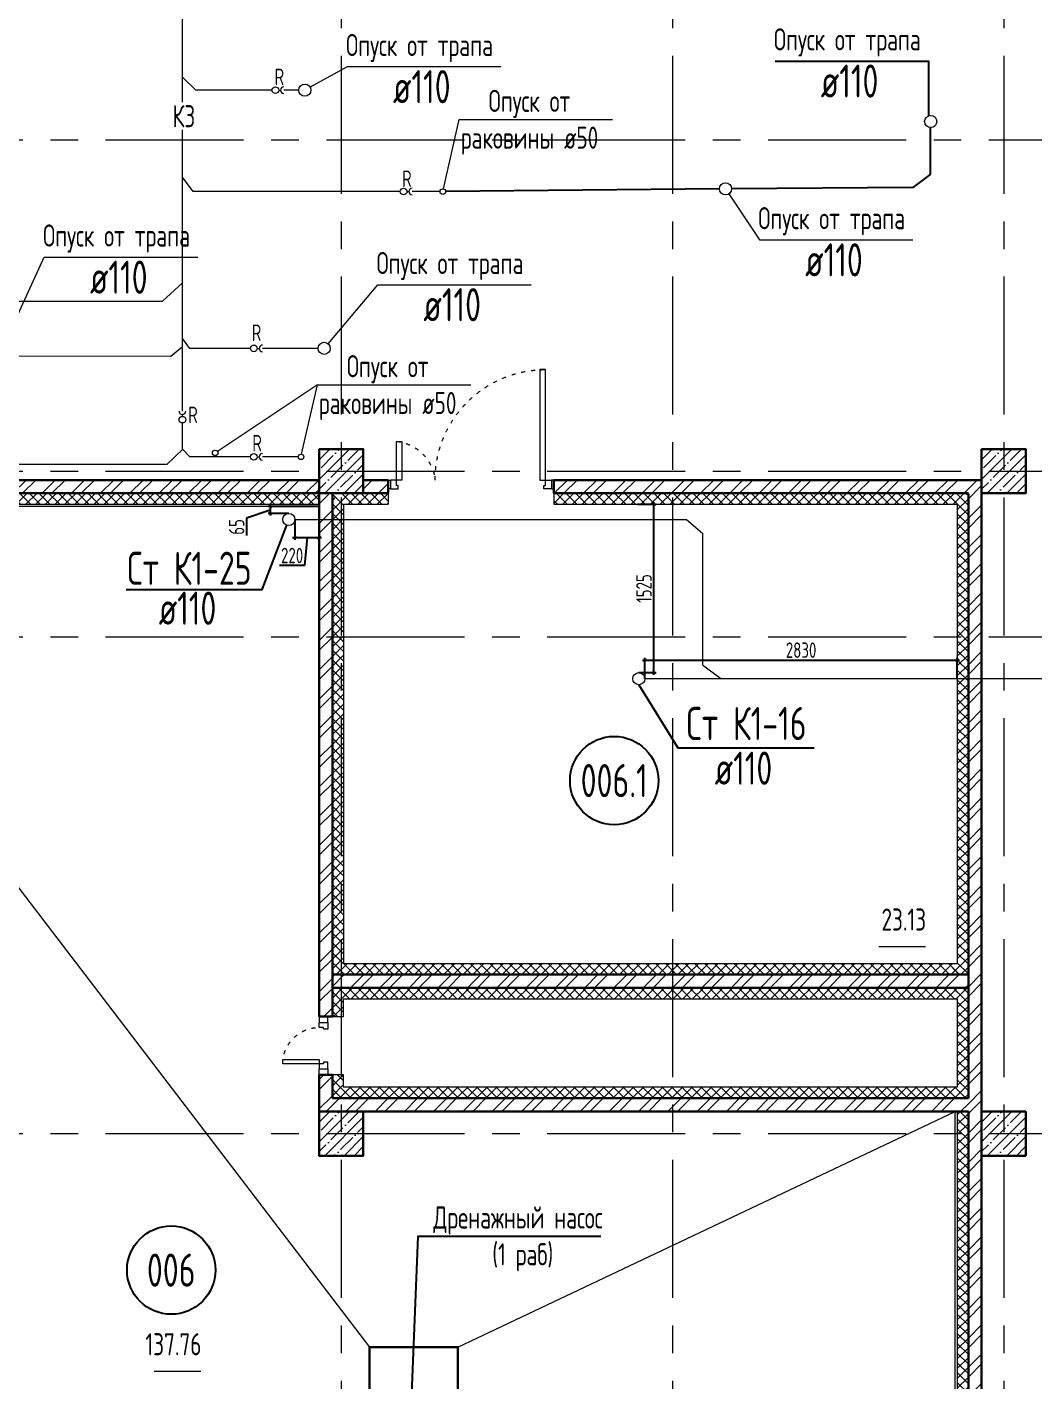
# Model space of a CAD drawing. Header units: millimetres. Extents: x -8689834 to 9419935, y -370377 to 166066.
# Drawn here: x -344017 to -334898, y 92361 to 104623 of the extents above; entities that cross this region are included whole.
import ezdxf
from ezdxf import colors
from ezdxf.entities.mleader import LeaderData, LeaderLine
from ezdxf.enums import TextEntityAlignment as Align
from ezdxf.math import Vec2, Vec3

# ---------------------------------------------------------------- set-up
doc = ezdxf.new("R2010")
doc.units = ezdxf.units.MM
doc.header["$MEASUREMENT"] = 0
doc.linetypes.add('ACAD_ISO03W100', pattern=[30, 12, -18])
doc.linetypes.add('CENTER', pattern=[2, 1.25, -0.25, 0.25, -0.25])
doc.layers.get('0').update_dxf_attribs({"color": 250, "lineweight": 9})
for name, color, linetype, lineweight in [('АР_Двери', 175, 'Continuous', 18), ('АР_Колонны', 250, 'Continuous', 30), ('АР_Колонны Штрих', 250, 'Continuous', 5), ('АР_Маркер экспликации', 239, 'Continuous', 13), ('АР_Номер помещения', 1, 'Continuous', 25), ('АР_Оси', 195, 'Continuous', 9), ('АР_Отметки', 250, 'Continuous', 15), ('АР_Перегородки кирпич', 244, 'Continuous', 30), ('АР_Перегородки_кирпич_Штрих', 244, 'Continuous', 5), ('АР_Помещения_площадь', 19, 'Continuous', 9), ('ВК_канализация', 32, 'Continuous', 30), ('М_проемы ОВ 4-5эт', 172, 'Continuous', 30), ('Подвал', 250, 'Continuous', 30), ('Штриховка', 7, 'Continuous', 5)]:
    doc.layers.add(name, color=color, linetype=linetype, lineweight=lineweight)
doc.layers.add('АР_Кровля дорожки', color=245, linetype='Continuous')
doc.layers.add('М_ОВ-АР венткамеры', color=132, linetype='Continuous')
doc.styles.add('ISOCPEUR', font='isocpeur.ttf', dxfattribs={"width": 0.7})
doc.styles.get("Standard").update_dxf_attribs({"font": 'isocpeur.ttf', "width": 0.7})
doc.dimstyles.new('R_50', dxfattribs={"dimtxt": 140, "dimasz": 30, "dimexe": 20, "dimexo": 0, "dimgap": 20, "dimtad": 1, "dimdec": 0, "dimrnd": 5, "dimzin": 0, "dimdsep": 46, "dimtxsty": 'ISOCPEUR', "dimblk": 'ARCHTICK', "dimcen": 50, "dimdle": 20, "dimclrd": 256, "dimclre": 256, "dimclrt": 256, "dimadec": 0, "dimazin": 0, "dimtfac": 2, "dimtdec": 0, "dimtofl": 0, "dimtmove": 1, "dimatfit": 3, "dimfxl": 1, "dimtvp": 3, "dimtolj": 1, "dimtzin": 0, "dimarcsym": 0})

# ---------------------------------------------------------------- blocks, each defined once
blk = doc.blocks.new('*U242')
at = {"layer": 'АР_Номер помещения', "color": 7}
blk.add_circle((-21437, 450), 400, dxfattribs=at)
at = {"layer": 'АР_Помещения_площадь', "color": 7}
blk.add_line((-21168, -468), (-21591, -468), dxfattribs=at)
at = {"color": 7, "style": 'ISOCPEUR', "width": 0.7, "flags": 1}
blk.add_attdef('КАТЕГОРИЯ', (-499, -2092), '', height=250, dxfattribs=at)
at = {"layer": 'АР_Номер помещения', "color": 7, "style": 'ISOCPEUR', "width": 0.7}
blk.add_attdef('НОМЕР_ПОМЕЩЕНИЯ', text='', height=300, dxfattribs=at).set_placement((-21437, 450), align=Align.MIDDLE_CENTER)
at = {"layer": 'АР_Помещения_площадь', "color": 7, "lineweight": 30, "width": 0.7, "flags": 104}
blk.add_attdef('ИМЯ_ПОМЕЩЕНИЯ', text='', height=100, dxfattribs=at).set_placement((158, 1217), align=Align.MIDDLE_CENTER)
at = {"layer": 'АР_Помещения_площадь', "color": 7, "style": 'ISOCPEUR', "width": 0.7}
blk.add_attdef('ПЛОЩАДЬ_ПОМЕЩЕНИЯ', text='', height=200, dxfattribs=at).set_placement((-21163, -221), align=Align.MIDDLE_RIGHT)
blk = doc.blocks.new('_DotSmall')
at = {"color": 0, "linetype": 'ByBlock', "const_width": 0.5}
blk.add_lwpolyline([(-0.0625, 0, 1), (0.0625, 0, 1)], format="xyb", close=True, dxfattribs=at)
blk = doc.blocks.new('*U271')
for points in [[(0, 0), (0, -80), (55, -80), (55, 0), (0, 0)], [(55, -80), (55, 0), (115, 0), (115, -40), (100, -40), (100, -80), (55, -80)], [(475, -80), (475, 0), (415, 0), (415, -40), (430, -40), (430, -80), (475, -80)], [(530, 0), (530, -80), (475, -80), (475, 0), (530, 0)]]:
    blk.add_lwpolyline(points)
blk.add_lwpolyline([(100, -80), (100, -410), (140, -410), (140, -80)], close=True)
at = {"linetype": 'ACAD_ISO03W100', "ltscale": 3}
blk.add_arc((100, -80), 330, 270, 0, dxfattribs=at)
blk = doc.blocks.new('Полуторная_на лестницу')
for points in [[(75, 80), (75, 1080), (125, 1080), (125, 80)], [(1375, 430), (1375, 80), (1425, 80), (1425, 430)]]:
    blk.add_lwpolyline(points, close=True)
for points in [[(0, 0), (0, 80), (20, 80), (20, 0), (0, 0)], [(20, 80), (20, 0), (90, 0), (90, 30), (75, 30), (75, 80), (20, 80)], [(1480, 80), (1480, 0), (1410, 0), (1410, 30), (1425, 30), (1425, 80), (1480, 80)], [(1500, 0), (1500, 80), (1480, 80), (1480, 0), (1500, 0)]]:
    blk.add_lwpolyline(points)
at = {"linetype": 'ACAD_ISO03W100', "ltscale": 3}
for centre, radius, start, end in [((75, 80), 1000, 0, 90), ((1465, 40), 392, 95.9075, 174.0925)]:
    blk.add_arc(centre, radius, start, end, dxfattribs=at)
blk = doc.blocks.new('*U1891')
at = {"layer": 'АР_Номер помещения', "color": 7}
blk.add_circle((-20928, -180), 400, dxfattribs=at)
at = {"layer": 'АР_Помещения_площадь', "color": 7}
blk.add_line((-18108, -1685), (-18530, -1685), dxfattribs=at)
at = {"color": 7, "style": 'ISOCPEUR', "width": 0.7, "flags": 1}
blk.add_attdef('КАТЕГОРИЯ', (-499, -2092), '', height=250, dxfattribs=at)
at = {"layer": 'АР_Номер помещения', "color": 7, "style": 'ISOCPEUR', "width": 0.7}
blk.add_attdef('НОМЕР_ПОМЕЩЕНИЯ', text='', height=300, dxfattribs=at).set_placement((-20928, -180), align=Align.MIDDLE_CENTER)
at = {"layer": 'АР_Помещения_площадь', "color": 7, "lineweight": 30, "width": 0.7, "flags": 104}
blk.add_attdef('ИМЯ_ПОМЕЩЕНИЯ', text='', height=100, dxfattribs=at).set_placement((158, 1217), align=Align.MIDDLE_CENTER)
at = {"layer": 'АР_Помещения_площадь', "color": 7, "style": 'ISOCPEUR', "width": 0.7}
blk.add_attdef('ПЛОЩАДЬ_ПОМЕЩЕНИЯ', text='', height=200, dxfattribs=at).set_placement((-18103, -1439), align=Align.MIDDLE_RIGHT)
blk = doc.blocks.new('_ArchTick')
at = {"color": 0, "linetype": 'ByBlock', "const_width": 0.15}
blk.add_lwpolyline([(-0.5, -0.5), (0.5, 0.5)], dxfattribs=at)
blk = doc.blocks.new('*D2152')
at = {"lineweight": -2, "ltscale": 100, "transparency": 16777216}
for p, q in [((-338340, 98757), (-338340, 100321)), ((-338490, 100301), (-338320, 100301)), ((-338476, 98777), (-338320, 98777))]:
    blk.add_line(p, q, dxfattribs=at)
at = {"lineweight": -2, "ltscale": 100, "transparency": 16777216, "xscale": 30, "yscale": 30, "zscale": 30}
for p, rotation in [((-338340, 100301), 90), ((-338340, 98777), 270)]:
    blk.add_blockref('_ArchTick', p, dxfattribs=dict(at, rotation=rotation))
at = {"ltscale": 100, "transparency": 16777216, "insert": (-338430, 99539), "char_height": 140, "attachment_point": 5, "rotation": 90, "style": 'ISOCPEUR'}
blk.add_mtext('\\A1;1525', dxfattribs=at)
blk = doc.blocks.new('*D2153')
at = {"lineweight": -2, "ltscale": 100, "transparency": 16777216}
for p, q in [((-338442, 98890), (-335572, 98890)), ((-338422, 98723), (-338422, 98910)), ((-335592, 98722), (-335592, 98910))]:
    blk.add_line(p, q, dxfattribs=at)
at = {"lineweight": -2, "ltscale": 100, "transparency": 16777216, "xscale": 30, "yscale": 30, "zscale": 30, "rotation": 180}
blk.add_blockref('_ArchTick', (-338422, 98890), dxfattribs=at)
at = {"lineweight": -2, "ltscale": 100, "transparency": 16777216, "xscale": 30, "yscale": 30, "zscale": 30}
blk.add_blockref('_ArchTick', (-335592, 98890), dxfattribs=at)
at = {"ltscale": 100, "transparency": 16777216, "insert": (-337007, 98980), "char_height": 140, "attachment_point": 5, "style": 'ISOCPEUR'}
blk.add_mtext('\\A1;2830', dxfattribs=at)
blk = doc.blocks.new('*D2154')
at = {"lineweight": -2, "ltscale": 100, "transparency": 16777216}
for p, q in [((-341592, 100163), (-341592, 99980)), ((-341372, 100163), (-341372, 99980)), ((-341612, 100000), (-341352, 100000)), ((-341482, 100000), (-341504, 99747)), ((-341504, 99747), (-341730, 99747))]:
    blk.add_line(p, q, dxfattribs=at)
at = {"lineweight": -2, "ltscale": 100, "transparency": 16777216, "xscale": 30, "yscale": 30, "zscale": 30, "rotation": 180}
blk.add_blockref('_ArchTick', (-341592, 100000), dxfattribs=at)
at = {"lineweight": -2, "ltscale": 100, "transparency": 16777216, "xscale": 30, "yscale": 30, "zscale": 30}
blk.add_blockref('_ArchTick', (-341372, 100000), dxfattribs=at)
at = {"ltscale": 100, "transparency": 16777216, "insert": (-341617, 99837), "char_height": 140, "attachment_point": 5, "style": 'ISOCPEUR'}
blk.add_mtext('\\A1;220', dxfattribs=at)
blk = doc.blocks.new('*D2155')
at = {"lineweight": -2, "ltscale": 100, "transparency": 16777216}
for p, q in [((-341815, 100249), (-342030, 100175)), ((-341372, 100281), (-341835, 100281)), ((-341647, 100218), (-341835, 100218)), ((-341815, 100301), (-341815, 100198)), ((-342030, 100175), (-342030, 100017))]:
    blk.add_line(p, q, dxfattribs=at)
at = {"lineweight": -2, "ltscale": 100, "transparency": 16777216, "xscale": 30, "yscale": 30, "zscale": 30}
for p, rotation in [((-341815, 100281), 90), ((-341815, 100218), 270)]:
    blk.add_blockref('_ArchTick', p, dxfattribs=dict(at, rotation=rotation))
at = {"ltscale": 100, "transparency": 16777216, "insert": (-342120, 100096), "char_height": 140, "attachment_point": 5, "rotation": 90, "style": 'ISOCPEUR'}
blk.add_mtext('\\A1;65', dxfattribs=at)

msp = doc.modelspace()

# ---------------------------------------------------------------- hatches: boundary and pattern name
at = {"layer": 'АР_Колонны Штрих', "ltscale": 100}
h = msp.add_hatch(dxfattribs=at)
h.set_pattern_fill('ANSI35', scale=500)
h.set_pattern_definition([(45, (-1298424.17, 140672.16), (-88.388348, 88.388348), []), (45, (-1298335.78, 140672.16), (-88.388348, 88.388348), [156.25, -31.25, 0, -31.25])])
h.paths.add_polyline_path([(-340972.1, 100800.7), (-341372.1, 100800.7), (-341372.1, 100400.7), (-340972.1, 100400.7)])
h = msp.add_hatch(dxfattribs=at)
h.set_pattern_fill('ANSI35', scale=500)
h.set_pattern_definition([(45, (-1292424.17, 140672.16), (-88.388348, 88.388348), []), (45, (-1292335.78, 140672.16), (-88.388348, 88.388348), [156.25, -31.25, 0, -31.25])])
h.paths.add_polyline_path([(-334972.1, 100800.7), (-335372.1, 100800.7), (-335372.1, 100400.7), (-334972.1, 100400.7)])
h = msp.add_hatch(dxfattribs=at)
h.set_pattern_fill('ANSI35', scale=500)
h.set_pattern_definition([(45, (-1298424.17, 134672.16), (-88.388348, 88.388348), []), (45, (-1298335.78, 134672.16), (-88.388348, 88.388348), [156.25, -31.25, 0, -31.25])])
h.paths.add_polyline_path([(-340972.1, 94800.7), (-341372.1, 94800.7), (-341372.1, 94400.7), (-340972.1, 94400.7)])
h = msp.add_hatch(dxfattribs=at)
h.set_pattern_fill('ANSI35', scale=500)
h.set_pattern_definition([(45, (-1292424.17, 134672.16), (-88.388348, 88.388348), []), (45, (-1292335.78, 134672.16), (-88.388348, 88.388348), [156.25, -31.25, 0, -31.25])])
h.paths.add_polyline_path([(-334972.1, 94800.7), (-335372.1, 94800.7), (-335372.1, 94400.7), (-334972.1, 94400.7)])
at = {"layer": 'АР_Перегородки_кирпич_Штрих', "ltscale": 100}
h = msp.add_hatch(dxfattribs=at)
h.set_pattern_fill('ANSI32', scale=500)
h.set_pattern_definition([(45, (-1987.01, 0), (-132.58252, 132.58252), []), (45, (-1898.62, 0), (-132.58252, 132.58252), [])])
h.paths.add_polyline_path([(-346633.3, 100520.7), (-346852.2, 100520.7), (-346852.2, 100400.7), (-346633.3, 100400.7)])
h.paths.add_polyline_path([(-341372.1, 100520.7), (-345133.3, 100520.7), (-345133.3, 100440.7), (-345133.3, 100400.7), (-341372.1, 100400.7)])
h = msp.add_hatch(dxfattribs=at)
h.set_pattern_fill('ANSI32', scale=500)
h.paths.add_polyline_path([(-335372.2, 100516.9), (-339246.7, 100520.7), (-339246.8, 100400.7), (-335492.2, 100400.7), (-335492.2, 99100.7), (-335372.2, 99100.7)])
h.paths.add_polyline_path([(-335372.2, 99100.7), (-335492.2, 99100.7), (-335492.2, 94600.7), (-335372.2, 94600.7)])
h.paths.add_polyline_path([(-335372.2, 94600.7), (-335492.2, 94600.7), (-335492.2, 91935.7), (-335372.2, 91935.7)])
h.paths.add_polyline_path([(-340746.8, 100457.5), (-340746.8, 100456.1), (-340746.8, 100455.9)], flags=16)
h.paths.add_polyline_path([(-340746.8, 100440.7), (-340746.8, 100520.7), (-340972.1, 100520.5), (-340972.1, 100400.7), (-340746.8, 100400.7), (-340746.8, 100438.8)])
h = msp.add_hatch(dxfattribs=at)
h.set_pattern_fill('ANSI32', scale=500)
h.paths.add_polyline_path([(-341252, 100400.7), (-341372, 100400.7), (-341372, 95661.9), (-341252, 95661.9), (-341252.1, 95903.8), (-341252.1, 95903.8), (-341252.1, 95645), (-341252, 95645), (-341252, 95903.8), (-341252.1, 95903.8), (-341252.1, 95645), (-341252.1, 95645), (-341252.1, 95903.8)])
h = msp.add_hatch(dxfattribs=at)
h.set_pattern_fill('ANSI32', scale=500)
h.set_pattern_definition([(45, (0, 16.98), (-132.58252, 132.58252), []), (45, (88.39, 16.98), (-132.58252, 132.58252), [])])
h.paths.add_polyline_path([(-341252.1, 96040.7), (-341252.1, 95920.7), (-335592.2, 95920.7), (-335492.2, 95920.7), (-335492.2, 96040.7)])
h = msp.add_hatch(dxfattribs=at)
h.set_pattern_fill('ANSI32', scale=500)
h.paths.add_polyline_path([(-341252, 94920.6), (-341252.1, 95131.9), (-341372.1, 95131.9), (-341372.1, 94800.7), (-335492.2, 94800.7), (-335492.2, 94920.6)])
at = {"layer": 'Штриховка', "transparency": 33554636}
h = msp.add_hatch(dxfattribs=at)
h.set_pattern_fill('ANSI37', scale=500)
h.paths.add_polyline_path([(-341372, 100400.7), (-344172.1, 100400.7), (-344172.1, 100300.7), (-341372, 100300.7)])
h.paths.add_polyline_path([(-344172.1, 100400.7), (-345133.7, 100400.7), (-345133.7, 100300.7), (-344172.1, 100300.7)])
h.paths.add_polyline_path([(-346633.3, 100400.7), (-346852.2, 100400.7), (-346852.2, 99100.7), (-346752.2, 99100.7), (-346752.2, 100300.7), (-346633.3, 100300.7)])
h.paths.add_polyline_path([(-346752.2, 99100.7), (-346852.2, 99100.7), (-346852.2, 94600.7), (-346752.2, 94600.7)])
h.paths.add_polyline_path([(-335492.2, 94800.7), (-335592.2, 94800.7), (-335592.2, 94600.7), (-335492.2, 94600.7)])
h.paths.add_polyline_path([(-335492.2, 95920.7), (-338172.1, 95920.7), (-338172.1, 95820.7), (-335592.2, 95820.7), (-335592.2, 95020.6), (-335592.2, 94920.6), (-335492.2, 94920.6)])
h.paths.add_polyline_path([(-336922.8, 83292.4), (-336923, 83192.4), (-335492.2, 83192.4), (-335492.2, 91935.7), (-335492.2, 94600.7), (-335592.2, 94600.7), (-335592.2, 83292.4)])
h.paths.add_polyline_path([(-337043, 83192.4), (-337042.8, 83292.4), (-341231.8, 83292.4), (-341231.8, 82785.7), (-346752.2, 82785.7), (-346752.2, 87848.6), (-346852.2, 87848.6), (-346852.2, 82685.7), (-341131.8, 82685.7), (-341131.8, 83192.4)])
h = msp.add_hatch(dxfattribs=at)
h.set_pattern_fill('ANSI37', scale=500)
h.paths.add_polyline_path([(-338172.1, 96140.7), (-341152, 96140.7), (-341152, 99100.3), (-341252, 99100.7), (-341252, 96040.7), (-338172.1, 96040.7)])
h.paths.add_polyline_path([(-335592.2, 96140.7), (-338172.1, 96140.7), (-338172.1, 96040.7), (-335592.2, 96040.7)])
h.paths.add_polyline_path([(-341252, 100400.7), (-341152, 100300), (-341152, 99100.7), (-341252, 99100.7)])
h = msp.add_hatch(dxfattribs=at)
h.set_pattern_fill('ANSI37', scale=500)
h.paths.add_polyline_path([(-338172.1, 100400.7), (-339246.8, 100400.7), (-339246.8, 100300.7), (-338172.1, 100300.7)])
h.paths.add_polyline_path([(-335492.2, 100400.7), (-338172.1, 100400.7), (-338172.1, 100300.7), (-335592.2, 100300.7), (-335592.2, 99100.7), (-335492.2, 99100.7)])
h.paths.add_polyline_path([(-335492.2, 99100.7), (-335592.2, 99100.7), (-335592.2, 96140.7), (-338172.1, 96140.7), (-338172.1, 96040.7), (-335592.2, 96040.7), (-335492.2, 96040.7)])
h.paths.add_polyline_path([(-340746.8, 100400.7), (-341172.1, 100400.7), (-341172.1, 99100.7), (-341152, 99100.7), (-341152, 100300.7), (-340746.8, 100300.7)])
h = msp.add_hatch(dxfattribs=at)
h.set_pattern_fill('ANSI37', scale=500)
h.paths.add_polyline_path([(-338172.1, 95920.7), (-341172.1, 95920.7), (-341172.1, 95661.9), (-341152.1, 95661.9), (-341152.1, 95820.7), (-338172.1, 95820.7)])
h.paths.add_polyline_path([(-335592.2, 95920.7), (-338172.1, 95920.7), (-338172.1, 95820.7), (-335592.2, 95820.7)])
h.paths.add_polyline_path([(-335592.2, 95020.7), (-338172.1, 95020.7), (-338172.1, 94920.7), (-335592.2, 94920.7)])
h.paths.add_polyline_path([(-338172.1, 95020.7), (-341152.1, 95020.7), (-341152.1, 95131.9), (-341172.1, 95131.9), (-341172.1, 94920.7), (-338172.1, 94920.7)])
h.paths.add_polyline_path([(-341172.1, 95131.9), (-341252.1, 95131.9), (-341252.1, 94920.7), (-341172.1, 94920.7)])
h.paths.add_polyline_path([(-341172.1, 95920.7), (-341252, 95920.7), (-341252, 95661.9), (-341172.1, 95661.9)])

# ---------------------------------------------------------------- linework, layer by layer
at = {"layer": 'АР_Колонны', "color": 7, "ltscale": 100}
for points in [[(-341372.1, 100800.7), (-340972.1, 100800.7), (-340972.1, 100400.7), (-341372.1, 100400.7)], [(-335372.1, 100800.7), (-334972.1, 100800.7), (-334972.1, 100400.7), (-335372.1, 100400.7)], [(-341372.1, 94800.7), (-340972.1, 94800.7), (-340972.1, 94400.7), (-341372.1, 94400.7)], [(-335372.1, 94800.7), (-334972.1, 94800.7), (-334972.1, 94400.7), (-335372.1, 94400.7)]]:
    msp.add_lwpolyline(points, close=True, dxfattribs=at)
at = {"layer": 'АР_Кровля дорожки', "color": 7, "ltscale": 500}
for points in [[(-337242, 104314.8), (-335851.9, 104314.8), (-335851.9, 103819)], [(-343120.8, 99529.1), (-341886.8, 99529.1), (-341666.2, 100111.5)], [(-338476.5, 98666.6), (-338122.5, 98094.5), (-336888.6, 98094.5)], [(-338821.1, 93669.3), (-340479.5, 93669.3), (-340535.3, 92239.9)]]:
    msp.add_lwpolyline(points, dxfattribs=at)
at = {"layer": 'АР_Кровля дорожки', "color": 30, "ltscale": 500, "true_color": 0xf26722}
msp.add_lwpolyline([(-335837.5, 103712.5), (-335837.1, 103288.6), (-335996, 103171.4), (-337636.4, 103159.1)], dxfattribs=at)
at = {"layer": 'АР_Кровля дорожки', "color": 32, "ltscale": 500, "true_color": 0xcd6928}
msp.add_lwpolyline([(-337746.4, 103157.1), (-340226.7, 103133.5)], dxfattribs=at)
at = {"layer": 'АР_Кровля дорожки', "color": 30, "ltscale": 500, "true_color": 0xf26722, "elevation": -38.2}
msp.add_lwpolyline([(-342316.9, 100741.4), (-342316.9, 100730.2)], dxfattribs=at)
at = {"layer": 'АР_Оси', "color": 7, "linetype": 'CENTER', "ltscale": 1000}
for p, q in [((-341172.1, 134363.2), (-341172.1, 78630.8)), ((-338172.1, 134363.2), (-338172.1, 78630.8)), ((-335172.1, 134363.2), (-335172.1, 78630.8)), ((-359305.8, 103600.7), (-276127.4, 103600.7)), ((-359305.8, 100600.7), (-276127.4, 100600.7)), ((-359305.8, 99100.7), (-276127.4, 99100.7)), ((-359305.8, 94600.7), (-276127.4, 94600.7))]:
    msp.add_line(p, q, dxfattribs=at)
at = {"layer": 'АР_Перегородки кирпич', "color": 7, "linetype": 'Continuous', "ltscale": 100}
for p, q in [((-345133.3, 100520.7, -1.1), (-341372.1, 100520.7, 1.9)), ((-340972.1, 100520.7), (-340746.8, 100520.7)), ((-340746.8, 100400.7, -1.2), (-340746.8, 100520.7, -1.2)), ((-339246.8, 100400.7), (-339246.8, 100520.7)), ((-339246.8, 100520.7), (-335372.1, 100520.7)), ((-345133.3, 100400.7, -1.1), (-340746.8, 100400.7, -1.2)), ((-341372.1, 95661.9), (-341372, 100400.7)), ((-341372, 100400.7), (-341252, 100400.7)), ((-341252, 100400.7), (-341252, 95661.9)), ((-339246.8, 100400.7, -1.3), (-335492.2, 100400.7, -1.4)), ((-335492.2, 100396.9), (-335492.2, 94920.6)), ((-335372.2, 100396.9), (-335372.2, 91935.7)), ((-341252, 95661.9), (-341372.1, 95661.9)), ((-341252.1, 95131.9), (-341372.1, 95131.9)), ((-341372.1, 95131.9), (-341372.1, 94800.7)), ((-341252.1, 94920.7), (-341252.1, 95131.9)), ((-336578.8, 94920.7), (-341252.1, 94920.7)), ((-335492.2, 94920.6), (-341252, 94920.6)), ((-341372.1, 94800.7), (-336578.8, 94800.7)), ((-341252, 94800.7), (-335492.2, 94800.7)), ((-335492.2, 94800.7), (-335492.2, 91935.7))]:
    msp.add_line(p, q, dxfattribs=at)
msp.add_lwpolyline([(-341252.1, 95920.7), (-335492.2, 95920.7), (-335492.2, 96040.7), (-341252.1, 96040.7)], close=True, dxfattribs=at)
at = {"layer": 'ВК_канализация', "color": 30, "lineweight": 13, "ltscale": 500, "true_color": 0xf26722}
for points in [[(-342610.9, 103943.4), (-342610.9, 105035.8)], [(-341798.7, 104052.1), (-342490.1, 104052.1), (-342610.9, 104168.3)], [(-341738.7, 104052.1), (-341721.9, 104052.1)], [(-341557.2, 104052.1), (-341691.9, 104052.1)], [(-342610.9, 101144.1), (-342610.9, 103692)], [(-340636.8, 103133.2), (-342514.5, 103133.2), (-342610.9, 103263.4)], [(-340576.8, 103133.2), (-340560.1, 103133.2)], [(-340276.7, 103133.2), (-340530.1, 103133.2)], [(-345785.4, 102139.3), (-342790.3, 102139.3), (-342610.9, 102308.2)], [(-341992.7, 101713.3), (-342544, 101713.3), (-342610.9, 101801.6)], [(-344350.9, 101645.1), (-342715.2, 101643.2), (-342610.9, 101731.6)], [(-341932.7, 101713.3), (-341916, 101713.3)], [(-341381.4, 101713.3), (-341886, 101713.3)], [(-342610.9, 101097.4), (-342610.9, 101114.1)], [(-342610.9, 100799.4), (-342610.9, 101037.4)], [(-344371.3, 100665.2), (-342883.4, 100665.2), (-342748.5, 100665.2), (-342609.9, 100798.4)], [(-341992.7, 100730.2), (-342544.3, 100730.2), (-342610.9, 100799.4)], [(-341932.7, 100730.2), (-341916, 100730.2)], [(-341561.1, 100730.2), (-341886, 100730.2)]]:
    msp.add_lwpolyline(points, dxfattribs=at)
at = {"layer": 'ВК_канализация', "color": 18, "lineweight": 13, "ltscale": 500, "true_color": 0x000000}
for points in [[(-339726.7, 104263.6), (-341116.8, 104263.6), (-341454, 104078.5)], [(-340246.2, 103157.6), (-340104, 103785.9), (-338713.8, 103785.9)], [(-337660.9, 103111.9), (-337383.8, 102695.2), (-335993.6, 102695.2)], [(-344700.3, 100715.1), (-343861.2, 102538.2), (-342471, 102538.2)], [(-341291, 101755.3), (-340841.2, 102289.1), (-339451.1, 102289.1)], [(-341388.3, 101382.9), (-342293.1, 100780.1)], [(-341530.5, 100754.6), (-341388.3, 101382.9), (-339998.2, 101382.9)]]:
    msp.add_lwpolyline(points, dxfattribs=at)
at = {"layer": 'ВК_канализация', "color": 244, "lineweight": 13, "ltscale": 500, "true_color": 0x991b1e}
for points in [[(-341591.7, 100162.9), (-338045.3, 100162.9), (-337899.1, 100038.4), (-337899.1, 98847.7), (-337732.7, 98721.6)], [(-338421.6, 98721.6), (-334685.2, 98721.6), (-334493.4, 98877.5)]]:
    msp.add_lwpolyline(points, dxfattribs=at)
at = {"layer": 'ВК_канализация', "color": 30, "lineweight": 13, "ltscale": 500, "true_color": 0xf26722}
for centre, radius in [((-341768.7, 104052.1), 30), ((-341502.2, 104052.1), 55), ((-335833, 103767.3), 55), ((-340606.8, 103133.2), 30), ((-340251.7, 103133.2), 25), ((-337691.4, 103157.7), 55), ((-341962.7, 101713.3), 30), ((-341326.4, 101713.3), 55), ((-342610.9, 101067.4), 30), ((-342313.9, 100766.3, -38.2), 25), ((-341962.7, 100730.2), 30), ((-341536.1, 100730.2), 25)]:
    msp.add_circle(centre, radius, dxfattribs=at)
at = {"layer": 'ВК_канализация', "color": 244, "lineweight": 13, "ltscale": 500, "true_color": 0x991b1e}
for centre in [(-341646.7, 100162.9), (-338476.6, 98721.6)]:
    msp.add_circle(centre, 55, dxfattribs=at)
at = {"layer": 'ВК_канализация', "color": 30, "lineweight": 13, "ltscale": 500, "true_color": 0xf26722}
for centre, start, end in [((-341691.9, 104052.1), 90, 270), ((-340530.1, 103133.2), 90, 270), ((-341886, 101713.3), 90, 270), ((-342610.9, 101144.1), 180, 0), ((-341886, 100730.2), 90, 270)]:
    msp.add_arc(centre, 30, start, end, dxfattribs=at)
at = {"layer": 'М_ОВ-АР венткамеры', "color": 7, "linetype": 'ByBlock'}
msp.add_lwpolyline([(-341252.1, 95920.7), (-341252.1, 96040.7), (-335592.2, 96040.7)], dxfattribs=at)
at = {"layer": 'М_проемы ОВ 4-5эт', "color": 7}
msp.add_lwpolyline([(-340917.2, 91865.6), (-340115.7, 91865.6), (-340115.7, 92667.4), (-340917.2, 92667.4)], close=True, dxfattribs=at)
at = {"layer": 'Подвал', "color": 7, "lineweight": 13, "ltscale": 500}
for p, q in [((-346732.2, 100280.7, -1.4), (-340917.2, 92667.4, -0.1)), ((-340115.7, 92667.4, -0.1), (-335611.8, 94800.7, -1.4))]:
    msp.add_line(p, q, dxfattribs=at)
at = {"layer": 'Штриховка', "color": 7, "transparency": 33554636}
for p, q in [((-340746.8, 100400.7), (-340746.8, 100300.7)), ((-339246.8, 100400.7), (-339246.8, 100300.7)), ((-341152, 100300.7), (-341152, 96140.7)), ((-341152, 96140.7), (-335592.2, 96140.7))]:
    msp.add_line(p, q, dxfattribs=at)
for points, elevation in [([(-341372, 100280.7), (-345133.7, 100280.7), (-345133.7, 100400.7)], -1.4), ([(-345133.3, 100300.7), (-341372, 100300.7)], -1.1), ([(-341152, 100300.7), (-340746.8, 100300.7)], -1.1), ([(-339246.8, 100300.7), (-335592.2, 100300.7), (-335592.2, 96140.7)], -1.1), ([(-335592.2, 94800.7), (-335592.2, 83292.4), (-336823, 83292.4)], -1.1), ([(-336803, 83309.5), (-335610.9, 83307.3), (-335611.8, 94800.7)], -1.4)]:
    msp.add_lwpolyline(points, dxfattribs=dict(at, elevation=elevation))
msp.add_lwpolyline([(-341252, 95661.9), (-341152.1, 95661.9), (-341152.1, 95820.7), (-335592.2, 95820.7), (-335592.2, 95020.6), (-341152.1, 95020.7), (-341152.1, 95131.9), (-341252.1, 95131.9)], dxfattribs=at)

# ---------------------------------------------------------------- block references
at = {"layer": 'АР_Двери', "color": 7, "xscale": -1}
msp.add_blockref('Полуторная_на лестницу', (-339246.8, 100440.7), dxfattribs=at)
at = {"layer": 'АР_Двери', "color": 7, "xscale": -1, "rotation": 270}
msp.add_blockref('*U271', (-341292.1, 95131.9), dxfattribs=at)
at = {"layer": 'АР_Маркер экспликации', "color": 7}
ref = msp.add_blockref('*U1891', (-317772, 97978.6), dxfattribs=at)
ref.add_attrib('НОМЕР_ПОМЕЩЕНИЯ', '006.1', dxfattribs={"layer": 'АР_Номер помещения', "color": 7, "height": 300, "style": 'ISOCPEUR', "width": 0.7}).set_placement((-338699.9, 97798.3), align=Align.MIDDLE_CENTER)
ref.add_attrib('ПЛОЩАДЬ_ПОМЕЩЕНИЯ', '23.13', dxfattribs={"layer": 'АР_Помещения_площадь', "color": 7, "height": 200, "style": 'ISOCPEUR', "width": 0.7}).set_placement((-335874.9, 96539.8), align=Align.MIDDLE_RIGHT)
ref = msp.add_blockref('*U242', (-321274.7, 92914.5, 2), dxfattribs=at)
ref.add_attrib('НОМЕР_ПОМЕЩЕНИЯ', '006', dxfattribs={"layer": 'АР_Номер помещения', "color": 7, "height": 300, "style": 'ISOCPEUR', "width": 0.7}).set_placement((-342712, 93364.5, 2), align=Align.MIDDLE_CENTER)
ref.add_attrib('ПЛОЩАДЬ_ПОМЕЩЕНИЯ', '137.76', dxfattribs={"layer": 'АР_Помещения_площадь', "color": 7, "height": 200, "style": 'ISOCPEUR', "width": 0.7}).set_placement((-342438, 92693, 2), align=Align.MIDDLE_RIGHT)

# ---------------------------------------------------------------- texts
at = {"layer": 'ВК_канализация', "color": 18, "ltscale": 100, "true_color": 0x000000, "attachment_point": 4, "style": 'ISOCPEUR'}
for s, insert, char_height, width in [('Опуск от трапа', (-337253.2, 104484.7), 200, 5891.51), ('Опуск от трапа', (-341128, 104433.5), 200, 5891.51), ('\\pxi-1,l1,t1,5;ø110', (-340703.6, 104083.3), 300, 7500), ('\\pxi-1,l1,t1,5;ø110', (-336828.8, 104134.6), 300, 7500), ('\\pxi-1,l1,qc,t1,5;Опуск от \\Pраковины ø50', (-340103.9, 103760.8), 200, 1273.56), ('К3', (-342700, 103815.8), 200, 5891.51), ('Опуск от трапа', (-337394.9, 102865), 200, 5891.51), ('Опуск от трапа', (-343872.3, 102708), 200, 5891.51), ('\\pxi-1,l1,t1,5;ø110', (-336970.5, 102514.9), 300, 7500), ('Опуск от трапа', (-340852.4, 102459), 200, 5891.51), ('\\pxi-1,l1,t1,5;ø110', (-343447.9, 102357.9), 300, 7500), ('\\pxi-1,l1,t1,5;ø110', (-340428, 102108.9), 300, 7500), ('\\pxi-1,l1,qc,t1,5;Опуск от \\Pраковины ø50', (-341388.2, 101357.7), 200, 1273.56), ('Ст К1-25', (-343110.5, 99721.1), 300, 5891.51), ('\\pxi-1,l1,t1,5;ø110', (-342825.1, 99360), 300, 7500), ('Ст К1-16', (-338046, 98315.3), 300, 5891.51), ('\\pxi-1,l1,t1,5;ø110', (-337789.9, 97910.7), 300, 7500), ('\\pxqc;Дренажный насос\\P (1 раб)', (-342518.3, 93647.2), 200, 5891.51)]:
    msp.add_mtext(s, dxfattribs=dict(at, insert=insert, char_height=char_height, width=width))
at = {"layer": 'ВК_канализация', "color": 7, "ltscale": 100, "char_height": 150, "width": 7500, "attachment_point": 4, "rotation": 0.04194, "style": 'ISOCPEUR'}
for insert in [(-341775.7, 104172.6, -78.2), (-340620.9, 103249.4, -78.2), (-341982.7, 101854.3, -78.2), (-342558, 101111.3, -78.2), (-341976.9, 100854.4, -78.2)]:
    msp.add_mtext('\\pxi-1,l1,t1,5;R', dxfattribs=dict(at, insert=insert))

# ---------------------------------------------------------------- dimensions: what is measured, and where the dimension line sits
at = {"color": 18, "ltscale": 100, "true_color": 0x000000}
dim = msp.add_linear_dim(base=(-338340, 100300.7), p1=(-338476, 98776.6), p2=(-338490.4, 100300.7, -1.1), angle=90, dimstyle='R_50', override={"dimpost": '\\X'}, dxfattribs=at)
dim.commit()
dim.dimension.update_dxf_attribs({"geometry": '*D2152', "text_midpoint": (-338430, 99538.6)})
dim = msp.add_linear_dim(base=(-341815.2, 100217.9), p1=(-341372, 100280.7, -1.4), p2=(-341646.9, 100217.9), angle=90, dimstyle='R_50', override={"dimpost": '\\X'}, dxfattribs=at)
dim.commit()
dim.dimension.update_dxf_attribs({"geometry": '*D2155', "text_midpoint": (-342029.6, 100154.7), "dimtype": 160})
dim = msp.add_linear_dim(base=(-341372, 100000.1), p1=(-341591.7, 100162.9), p2=(-341372, 100162.9), dimstyle='R_50', override={"dimpost": '\\X'}, dxfattribs=at)
dim.commit()
dim.dimension.update_dxf_attribs({"geometry": '*D2154', "text_midpoint": (-341523.9, 99747.3), "dimtype": 160})
dim = msp.add_linear_dim(base=(-335591.7, 98890.2), p1=(-338421.6, 98722.6), p2=(-335591.7, 98721.6), dimstyle='R_50', override={"dimpost": '\\X'}, dxfattribs=at)
dim.commit()
dim.dimension.update_dxf_attribs({"geometry": '*D2153', "text_midpoint": (-337006.6, 98980.2)})

# ---------------------------------------------------------------- leaders
at = {"layer": 'АР_Отметки', "color": 7}
ml = msp.add_multileader_mtext('Standard', dxfattribs=at)
ml.set_content('{\\W0.8;-2,430}', color=7, style='ISOCPEUR')
ml.set_leader_properties(color=256, linetype='Continuous', lineweight=-1)
ml.set_arrow_properties(name='DOTSMALL')
ml.build(insert=Vec2(0, 0))
ml.multileader.update_dxf_attribs({"has_text_frame": 1, "text_left_attachment_type": 4, "text_right_attachment_type": 4, "dogleg_length": 100, "arrow_head_size": 180})
ctx = ml.context
ctx.base_point, ctx.char_height, ctx.arrow_head_size, ctx.landing_gap_size, ctx.plane_origin = Vec3(-336711.9, 117132.7), 250, 180, 50, Vec3(-335659.2, 115477.5)
ctx.left_attachment, ctx.right_attachment = 4, 4
notes = []
notes.append((ctx, [(0, (0, 0, 0), (0, 0), (1, 0), 1, [])]))
ctx.mtext.insert, ctx.mtext.width, ctx.mtext.line_spacing_style, ctx.mtext.flow_direction = Vec3(-336661.9, 117466), 852.697, 2, 5
ml = msp.add_multileader_mtext('Standard', dxfattribs=at)
ml.set_content('{\\W0.8;-2,730}', color=7, style='ISOCPEUR')
ml.set_leader_properties(color=256, linetype='Continuous', lineweight=-1)
ml.set_arrow_properties(name='DOTSMALL')
ml.build(insert=Vec2(0, 0))
ml.multileader.update_dxf_attribs({"has_text_frame": 1, "text_left_attachment_type": 4, "text_right_attachment_type": 4, "dogleg_length": 100, "arrow_head_size": 180})
ctx = ml.context
ctx.base_point, ctx.char_height, ctx.arrow_head_size, ctx.landing_gap_size, ctx.plane_origin = Vec3(-346825.1, 101700.9), 250, 180, 50, Vec3(-346781.5, 100422.8)
ctx.left_attachment, ctx.right_attachment = 4, 4
notes.append((ctx, [(0, (0, 0, 0), (0, 0), (1, 0), 1, [])]))
ctx.mtext.insert, ctx.mtext.width, ctx.mtext.defined_height, ctx.mtext.line_spacing_style, ctx.mtext.flow_direction = Vec3(-346775.1, 102034.3), 769.989, 343.9, 2, 5
ml = msp.add_multileader_mtext('Standard', dxfattribs=at)
ml.set_content('{\\W0.8;-2,780}', color=7, style='ISOCPEUR')
ml.set_leader_properties(color=256, linetype='Continuous', lineweight=-1)
ml.set_arrow_properties(name='DOTSMALL')
ml.build(insert=Vec2(0, 0))
ml.multileader.update_dxf_attribs({"has_text_frame": 1, "text_left_attachment_type": 4, "text_right_attachment_type": 4, "dogleg_length": 100, "arrow_head_size": 180})
ctx = ml.context
ctx.base_point, ctx.char_height, ctx.arrow_head_size, ctx.landing_gap_size, ctx.plane_origin = Vec3(-348571.1, 101311.4), 250, 180, 50, Vec3(-348527.5, 100033.3)
ctx.left_attachment, ctx.right_attachment = 4, 4
notes.append((ctx, [(0, (0, 0, 0), (0, 0), (1, 0), 1, [])]))
ctx.mtext.insert, ctx.mtext.width, ctx.mtext.defined_height, ctx.mtext.line_spacing_style, ctx.mtext.flow_direction = Vec3(-348521.1, 101644.7), 769.989, 343.9, 2, 5
for ctx, leaders in notes:
    for number, flags, end, landing, length, lines in leaders:
        leader = LeaderData()
        leader.index, (leader.has_last_leader_line, leader.has_dogleg_vector, leader.attachment_direction) = number, flags
        leader.last_leader_point, leader.dogleg_vector, leader.dogleg_length = Vec3(end), Vec3(landing), length
        for number, points, colour, breaks in lines:
            line = LeaderLine()
            line.index, line.vertices, line.color, line.breaks = number, Vec3.list(points), colors.encode_raw_color(colour), breaks
            leader.lines.append(line)
        ctx.leaders.append(leader)

doc.saveas('drawing.dxf')
